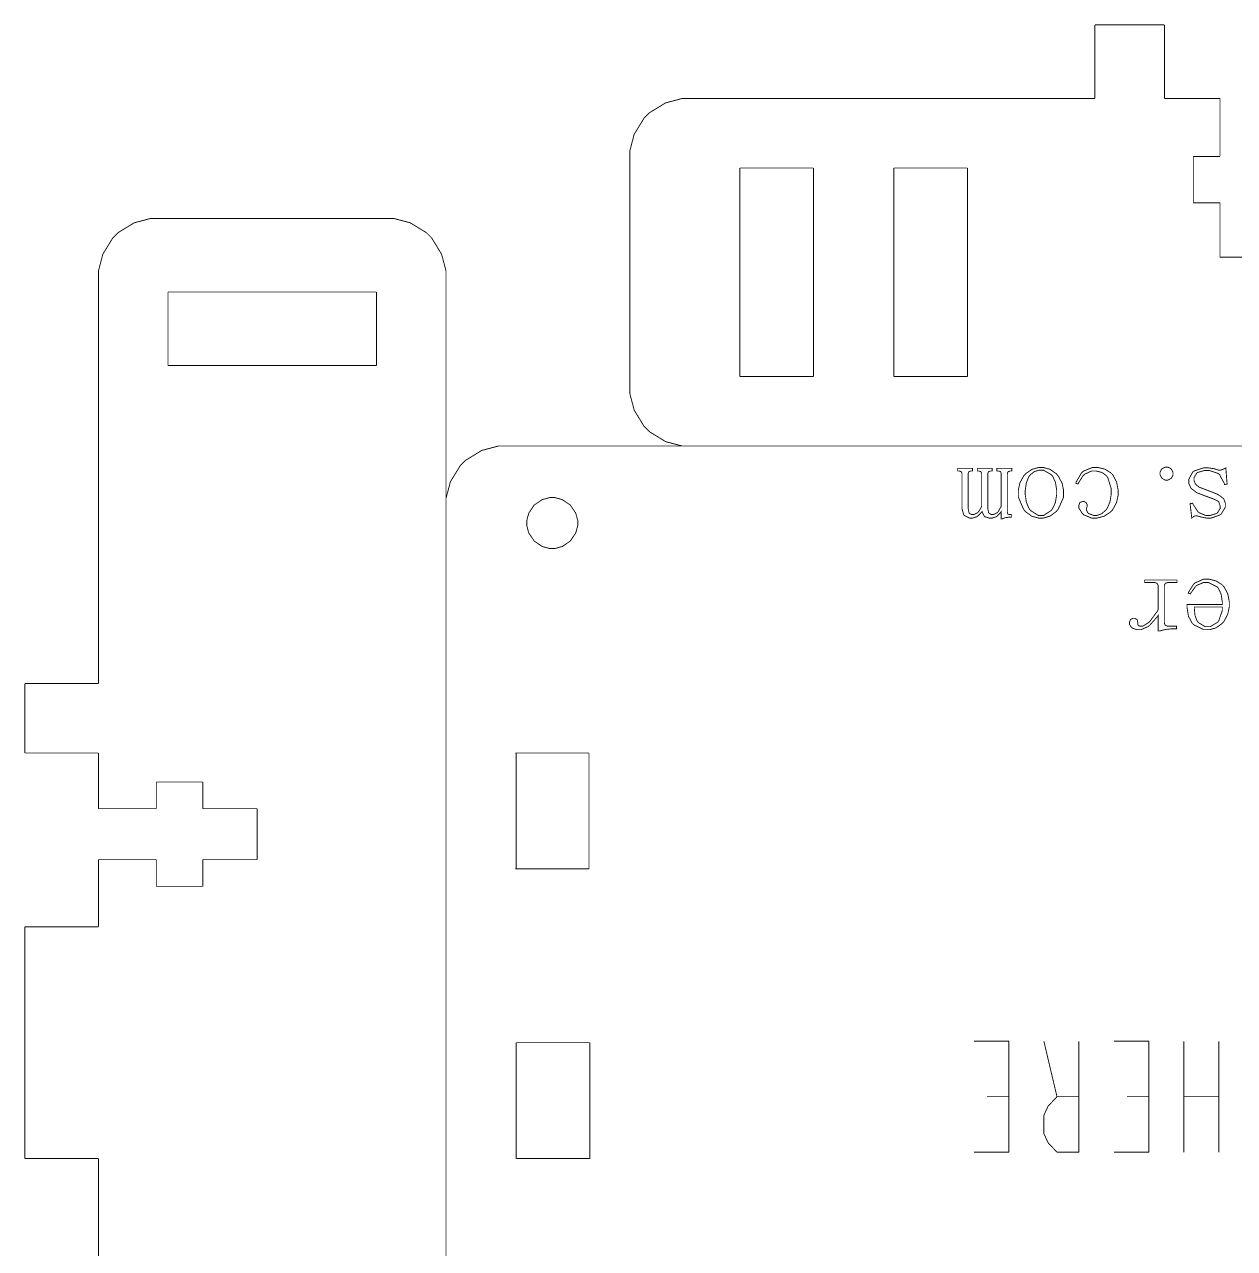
# Model space of a CAD drawing. Extents: x 8 to 23.9, y 9.7 to 18.3.
# Drawn here: x 7.957 to 12.069, y 14.189 to 18.349 of the extents above; entities that cross this region are included whole.
import ezdxf

# ---------------------------------------------------------------- set-up
doc = ezdxf.new("R2010")
doc.units = 0
doc.layers.get('0').update_dxf_attribs({"linetype": 'CONTINUOUS'})

msp = doc.modelspace()

# ---------------------------------------------------------------- linework, layer by layer
at = {"color": 0, "const_width": 0.003}
for points in [[(11.5948, 18.0976), (11.5948, 18.3476)], [(11.5948, 18.3476), (11.831, 18.3476)], [(11.831, 18.0976), (11.831, 18.3476)], [(10.2109, 18.0976), (10.192, 18.0976), (10.1355, 18.0826), (10.0809, 18.0492), (10.0717, 18.04), (10.0624, 18.0307), (10.029, 17.9763), (10.0141, 17.9196), (10.0141, 17.9008)], [(11.5948, 18.0976), (10.2109, 18.0976)], [(12.02, 18.0976), (11.831, 18.0976)], [(12.02, 18.0976), (12.02, 17.9008)], [(10.0141, 17.9008), (10.0141, 17.1133)], [(11.9294, 17.9008), (11.9294, 17.7433)], [(11.9294, 17.9008), (12.02, 17.9008)], [(10.3881, 17.8614), (10.3881, 17.1528)], [(10.3881, 17.8614), (10.6381, 17.8614)], [(10.6381, 17.8614), (10.6381, 17.1528)], [(10.9117, 17.1528), (10.9117, 17.8614)], [(11.1617, 17.8614), (10.9117, 17.8614)], [(11.1617, 17.1528), (11.1617, 17.8614)], [(11.9294, 17.7433), (12.02, 17.7433)], [(12.02, 17.7433), (12.02, 17.5583)], [(8.405, 17.6901), (8.38613, 17.6901), (8.32964, 17.6751), (8.27501, 17.6418), (8.26579, 17.6325), (8.25657, 17.6233), (8.22314, 17.5687), (8.20817, 17.5122), (8.20817, 17.4933)], [(9.19239, 17.6901), (8.405, 17.6901)], [(9.38926, 17.4933), (9.38926, 17.5122), (9.37424, 17.5687), (9.34082, 17.6233), (9.3316, 17.6325), (9.32232, 17.6418), (9.26768, 17.6751), (9.21121, 17.6901), (9.19239, 17.6901)], [(12.02, 17.5583), (12.1932, 17.5583)], [(8.20817, 17.4933), (8.20817, 16.1094)], [(9.38926, 11.8909), (9.38926, 17.4933)], [(8.44439, 17.4401), (8.44439, 17.1901)], [(9.15306, 17.4401), (8.44439, 17.4401)], [(9.15306, 17.1901), (9.15306, 17.4401)], [(9.15306, 17.1901), (8.44439, 17.1901)], [(10.3881, 17.1528), (10.6381, 17.1528)], [(10.9117, 17.1528), (11.1617, 17.1528)], [(10.0141, 17.1133), (10.0141, 17.0946), (10.0291, 17.0381), (10.0625, 16.9835), (10.0718, 16.9742), (10.081, 16.965), (10.1356, 16.9315), (10.1921, 16.9165), (10.2109, 16.9165)], [(9.5861, 16.9165), (9.56722, 16.9165), (9.51074, 16.9015), (9.45611, 16.8681), (9.44689, 16.8589), (9.43767, 16.8497), (9.40424, 16.7951), (9.38926, 16.7386), (9.38926, 16.7197)], [(16.2003, 16.9165), (9.5861, 16.9165)], [(7.95817, 15.8732), (7.95817, 16.1094)], [(8.20817, 16.1094), (7.95817, 16.1094)], [(8.20817, 15.8732), (7.95817, 15.8732)], [(8.20817, 15.8732), (8.20817, 15.6843)], [(9.87549, 15.8732), (9.62549, 15.8732)], [(9.62804, 15.8732), (9.62804, 15.4794)], [(9.87549, 15.8732), (9.87549, 15.4796)], [(8.405, 15.7749), (8.405, 15.6843)], [(8.405, 15.7749), (8.5625, 15.7749)], [(8.5625, 15.7749), (8.5625, 15.6843)], [(8.20817, 15.6843), (8.405, 15.6843)], [(8.5625, 15.6843), (8.7475, 15.6843)], [(8.7475, 15.6843), (8.7475, 15.511)], [(8.20817, 15.511), (8.20817, 15.2826)], [(8.20817, 15.511), (8.405, 15.511)], [(8.405, 15.511), (8.405, 15.4204)], [(8.5625, 15.511), (8.5625, 15.4204)], [(8.5625, 15.511), (8.7475, 15.511)], [(9.62549, 15.4796), (9.87549, 15.4796)], [(8.405, 15.4204), (8.5625, 15.4204)], [(7.95817, 14.4953), (7.95817, 15.2826)], [(8.20817, 15.2826), (7.95817, 15.2826)], [(9.62804, 14.4953), (9.62804, 14.8889)], [(9.87804, 14.8889), (9.62804, 14.8889)], [(9.87804, 14.4953), (9.87804, 14.8889)], [(8.20817, 14.4953), (7.95817, 14.4953)], [(8.20817, 14.4953), (8.20817, 13.8732)], [(9.62804, 14.4953), (9.87804, 14.4953)]]:
    msp.add_lwpolyline(points, dxfattribs=at)
at = {"color": 250, "const_width": 0.003}
for points in [[(11.3107, 16.6746), (11.3062, 16.6746), (11.3024, 16.6746), (11.2925, 16.6733), (11.2913, 16.6731), (11.2901, 16.6729), (11.2802, 16.6692), (11.2795, 16.6686), (11.2765, 16.6686), (11.2765, 16.6939), (11.2753, 16.6919), (11.2617, 16.6778), (11.2602, 16.6768), (11.2587, 16.676), (11.2454, 16.6717), (11.2409, 16.6717), (11.2357, 16.6717), (11.2214, 16.676), (11.2202, 16.6768), (11.219, 16.6778), (11.2115, 16.6919), (11.2113, 16.6939), (11.2101, 16.6919), (11.1959, 16.6778), (11.1943, 16.6768), (11.1927, 16.676), (11.1788, 16.6717), (11.1743, 16.6717), (11.1681, 16.6717), (11.1509, 16.6803), (11.1498, 16.6821), (11.1487, 16.6837), (11.1432, 16.7025), (11.1432, 16.7088), (11.1432, 16.8214), (11.1432, 16.8235), (11.1407, 16.8292), (11.1402, 16.8294), (11.1397, 16.8299), (11.1334, 16.8317), (11.1313, 16.8317), (11.1284, 16.8317), (11.1284, 16.8406), (11.1788, 16.8406), (11.1788, 16.8317), (11.1758, 16.8317), (11.1736, 16.8317), (11.1674, 16.8299), (11.1669, 16.8294), (11.1663, 16.8292), (11.1639, 16.8233), (11.1639, 16.8214), (11.1639, 16.7101), (11.1639, 16.7049), (11.167, 16.6896), (11.1676, 16.6887), (11.1682, 16.6879), (11.1761, 16.6835), (11.1788, 16.6835), (11.1834, 16.6835), (11.1959, 16.6897), (11.1973, 16.691), (11.1986, 16.6922), (11.2091, 16.7094), (11.2098, 16.7117), (11.2098, 16.8214), (11.2098, 16.8235), (11.2074, 16.8292), (11.2069, 16.8294), (11.2064, 16.8299), (11.2, 16.8317), (11.198, 16.8317), (11.195, 16.8317), (11.195, 16.8406), (11.2454, 16.8406), (11.2454, 16.8317), (11.2425, 16.8317), (11.2402, 16.8317), (11.2341, 16.8299), (11.2336, 16.8294), (11.2331, 16.8292), (11.2306, 16.8233), (11.2306, 16.8214), (11.2306, 16.7101), (11.2306, 16.7051), (11.2331, 16.6914), (11.2336, 16.6903), (11.2341, 16.6892), (11.2425, 16.6835), (11.2454, 16.6835), (11.25, 16.6835), (11.2625, 16.6897), (11.2639, 16.691), (11.2653, 16.6922), (11.2758, 16.7107), (11.2765, 16.7132), (11.2765, 16.8214), (11.2765, 16.8235), (11.2741, 16.8292), (11.2736, 16.8294), (11.2731, 16.8299), (11.2667, 16.8317), (11.2647, 16.8317), (11.2617, 16.8317), (11.2617, 16.8406), (11.3121, 16.8406), (11.3121, 16.8317), (11.3091, 16.8317), (11.3069, 16.8317), (11.3008, 16.8299), (11.3003, 16.8294), (11.2997, 16.8292), (11.2973, 16.8233), (11.2973, 16.8214), (11.2973, 16.6924), (11.2973, 16.6907), (11.2984, 16.6861), (11.2987, 16.6858), (11.2989, 16.6854), (11.3032, 16.6835), (11.3047, 16.6835), (11.3107, 16.6835), (11.3107, 16.6746)], [(11.3551, 16.6983), (11.3516, 16.7028), (11.3344, 16.7439), (11.3344, 16.7576), (11.3344, 16.7661), (11.3399, 16.7915), (11.3528, 16.815), (11.3566, 16.8192), (11.3602, 16.8232), (11.3813, 16.8375), (11.4038, 16.8436), (11.4113, 16.8436), (11.4191, 16.8436), (11.4423, 16.8374), (11.4634, 16.8226), (11.467, 16.8183), (11.4705, 16.8142), (11.4831, 16.7906), (11.4884, 16.7658), (11.4884, 16.7576), (11.4884, 16.7428), (11.4705, 16.7028), (11.467, 16.6983), (11.4634, 16.6939), (11.4423, 16.6783), (11.4191, 16.6717), (11.4113, 16.6717), (11.4034, 16.6717), (11.3795, 16.6783), (11.3585, 16.6939), (11.3551, 16.6983)], [(11.4484, 16.7006), (11.4511, 16.7039), (11.4606, 16.7251), (11.4647, 16.7507), (11.4647, 16.7592), (11.4647, 16.7675), (11.4608, 16.7926), (11.4517, 16.8131), (11.4492, 16.8161), (11.4466, 16.8192), (11.4201, 16.8346), (11.4113, 16.8346), (11.4057, 16.8346), (11.3889, 16.8297), (11.3744, 16.8181), (11.3721, 16.8147), (11.3697, 16.8114), (11.3615, 16.7908), (11.3581, 16.7671), (11.3581, 16.7592), (11.3581, 16.7507), (11.3619, 16.7251), (11.371, 16.7039), (11.3736, 16.7006), (11.3762, 16.6972), (11.4026, 16.6806), (11.4113, 16.6806), (11.4206, 16.6806), (11.4457, 16.6972), (11.4484, 16.7006)], [(11.5647, 16.7243), (11.5653, 16.7237), (11.5685, 16.7169), (11.5685, 16.7147), (11.5685, 16.7132), (11.5678, 16.709), (11.5677, 16.7088), (11.5675, 16.7085), (11.5657, 16.7035), (11.5655, 16.7028), (11.5652, 16.7018), (11.5702, 16.69), (11.5715, 16.6887), (11.5726, 16.6874), (11.5906, 16.6806), (11.5966, 16.6806), (11.6017, 16.6806), (11.6171, 16.686), (11.6318, 16.6985), (11.6344, 16.7019), (11.637, 16.7056), (11.6461, 16.7271), (11.65, 16.7511), (11.65, 16.7592), (11.65, 16.7724), (11.6388, 16.8083), (11.6366, 16.8117), (11.6344, 16.815), (11.6188, 16.8267), (11.5988, 16.8317), (11.5922, 16.8317), (11.5834, 16.8317), (11.5597, 16.8206), (11.5573, 16.8183), (11.555, 16.8163), (11.5384, 16.7901), (11.5374, 16.7872), (11.5299, 16.7901), (11.5309, 16.7939), (11.5494, 16.8254), (11.5521, 16.8281), (11.5548, 16.8306), (11.5862, 16.8436), (11.5966, 16.8436), (11.6045, 16.8436), (11.6285, 16.8381), (11.6495, 16.825), (11.6529, 16.8214), (11.6564, 16.8176), (11.6685, 16.7943), (11.6737, 16.7668), (11.6737, 16.7576), (11.6737, 16.7492), (11.6681, 16.7237), (11.6551, 16.7001), (11.6514, 16.6961), (11.6477, 16.6921), (11.6259, 16.6778), (11.6017, 16.6717), (11.5936, 16.6717), (11.5838, 16.6717), (11.5567, 16.6828), (11.5544, 16.685), (11.552, 16.6872), (11.5403, 16.7056), (11.5403, 16.7117), (11.5403, 16.7149), (11.5433, 16.7237), (11.544, 16.7243), (11.5446, 16.725), (11.5525, 16.7279), (11.5551, 16.7279), (11.5575, 16.7279), (11.5641, 16.725), (11.5647, 16.7243)], [(11.8226, 16.839), (11.8237, 16.8401), (11.8345, 16.845), (11.8381, 16.845), (11.842, 16.845), (11.8526, 16.8401), (11.8537, 16.839), (11.8548, 16.8381), (11.8604, 16.8267), (11.8604, 16.8229), (11.8604, 16.8187), (11.8548, 16.8075), (11.8537, 16.8065), (11.8526, 16.8056), (11.8417, 16.8006), (11.8381, 16.8006), (11.8342, 16.8006), (11.8237, 16.8061), (11.8226, 16.8072), (11.8215, 16.8083), (11.8159, 16.8193), (11.8159, 16.8229), (11.8159, 16.8269), (11.8215, 16.8381), (11.8226, 16.839)], [(12.0323, 16.7368), (12.0333, 16.7354), (12.0382, 16.7221), (12.0382, 16.7175), (12.0382, 16.709), (12.024, 16.6856), (12.0212, 16.6835), (12.0183, 16.6815), (11.9899, 16.6717), (11.9804, 16.6717), (11.9741, 16.6717), (11.9572, 16.6749), (11.9552, 16.6754), (11.9532, 16.6761), (11.9425, 16.679), (11.9389, 16.679), (11.9371, 16.679), (11.932, 16.6779), (11.9315, 16.6776), (11.931, 16.6774), (11.9248, 16.6724), (11.9241, 16.6717), (11.9182, 16.7206), (11.9271, 16.7221), (11.9281, 16.7189), (11.9447, 16.6935), (11.9471, 16.6917), (11.9494, 16.6897), (11.9715, 16.6806), (11.9789, 16.6806), (11.9865, 16.6806), (12.0074, 16.6868), (12.0093, 16.6881), (12.0111, 16.6893), (12.0204, 16.7039), (12.0204, 16.7088), (12.0204, 16.7133), (12.0161, 16.7261), (12.0153, 16.7272), (12.0144, 16.7283), (11.9989, 16.7364), (11.9967, 16.7368), (11.995, 16.7376), (11.9734, 16.7457), (11.9708, 16.7465), (11.9682, 16.7474), (11.9441, 16.7567), (11.9419, 16.7576), (11.9399, 16.7586), (11.9233, 16.7715), (11.9219, 16.7731), (11.9205, 16.7747), (11.9137, 16.7897), (11.9137, 16.7946), (11.9137, 16.8033), (11.9267, 16.8274), (11.9293, 16.8294), (11.9319, 16.8317), (11.9638, 16.8421), (11.9745, 16.8421), (11.9817, 16.8421), (12.0018, 16.839), (12.0034, 16.8383), (12.005, 16.8378), (12.0155, 16.8346), (12.019, 16.8346), (12.0214, 16.8346), (12.0277, 16.8365), (12.0286, 16.8368), (12.0295, 16.8372), (12.0387, 16.8415), (12.0397, 16.8421), (12.0441, 16.7872), (12.0353, 16.7858), (12.0345, 16.7897), (12.0184, 16.8194), (12.016, 16.8214), (12.0135, 16.8233), (11.9842, 16.8332), (11.9745, 16.8332), (11.9665, 16.8332), (11.9445, 16.8269), (11.9427, 16.8257), (11.9408, 16.8246), (11.9315, 16.8087), (11.9315, 16.8036), (11.9315, 16.7993), (11.9364, 16.7876), (11.9374, 16.7865), (11.9384, 16.7854), (11.9483, 16.7774), (11.9493, 16.7768), (11.9517, 16.7758), (11.9789, 16.7654), (11.9819, 16.7643), (11.9849, 16.7632), (12.0108, 16.7528), (12.013, 16.7517), (12.0153, 16.7507), (12.0313, 16.7383), (12.0323, 16.7368)], [(11.81, 16.2879), (11.81, 16.3412), (11.8075, 16.3372), (11.7809, 16.3071), (11.7781, 16.3049), (11.7753, 16.3028), (11.7513, 16.2924), (11.7433, 16.2924), (11.7375, 16.2924), (11.7217, 16.2979), (11.7203, 16.2989), (11.719, 16.3001), (11.7122, 16.311), (11.7122, 16.3144), (11.7122, 16.3175), (11.7152, 16.3257), (11.7159, 16.3264), (11.7165, 16.3271), (11.7244, 16.3308), (11.7271, 16.3308), (11.7298, 16.3308), (11.7374, 16.3271), (11.7381, 16.3264), (11.7387, 16.3257), (11.7406, 16.3157), (11.7403, 16.3144), (11.7403, 16.3126), (11.7415, 16.3076), (11.7418, 16.3071), (11.742, 16.3067), (11.7485, 16.3042), (11.7508, 16.3042), (11.758, 16.3042), (11.7768, 16.3165), (11.7796, 16.319), (11.7824, 16.3215), (11.8077, 16.3561), (11.81, 16.3604), (11.81, 16.4406), (11.81, 16.4428), (11.8069, 16.4489), (11.8063, 16.4494), (11.8057, 16.4499), (11.7989, 16.4524), (11.7967, 16.4524), (11.7641, 16.4524), (11.7641, 16.4612), (11.8737, 16.4612), (11.8737, 16.4524), (11.8441, 16.4524), (11.8415, 16.4524), (11.8342, 16.4499), (11.8337, 16.4494), (11.8332, 16.4489), (11.8307, 16.4426), (11.8307, 16.4406), (11.8307, 16.3175), (11.8307, 16.3151), (11.8332, 16.3085), (11.8337, 16.3079), (11.8342, 16.3074), (11.8416, 16.3042), (11.8441, 16.3042), (11.8722, 16.3042), (11.8722, 16.2953), (11.8603, 16.2953), (11.8542, 16.2953), (11.8382, 16.2935), (11.8359, 16.2931), (11.8336, 16.2926), (11.8157, 16.2883), (11.8144, 16.2879), (11.81, 16.2879)], [(11.9078, 16.3782), (12.0278, 16.3782), (12.0278, 16.3868), (12.0239, 16.4125), (12.0148, 16.4325), (12.0123, 16.4353), (12.0097, 16.4382), (11.981, 16.4524), (11.9715, 16.4524), (11.9633, 16.4524), (11.9411, 16.4431), (11.9389, 16.4413), (11.9367, 16.4393), (11.9206, 16.4165), (11.9196, 16.4139), (11.9122, 16.4168), (11.9129, 16.4196), (11.9296, 16.4461), (11.9322, 16.4486), (11.9348, 16.4512), (11.9646, 16.4643), (11.9745, 16.4643), (11.9822, 16.4643), (12.0054, 16.4586), (12.0265, 16.4457), (12.0301, 16.4419), (12.0336, 16.4382), (12.0461, 16.415), (12.0515, 16.3875), (12.0515, 16.3782), (12.0515, 16.3699), (12.0461, 16.3443), (12.0336, 16.3208), (12.0301, 16.3168), (12.0265, 16.3128), (12.0061, 16.2985), (11.9847, 16.2924), (11.9775, 16.2924), (11.9652, 16.2924), (11.932, 16.3083), (11.9285, 16.3115), (11.9251, 16.3149), (11.9129, 16.3379), (11.9078, 16.3682), (11.9078, 16.3782)], [(12.0278, 16.3693), (11.9329, 16.3693), (11.9327, 16.3639), (11.935, 16.3407), (11.9419, 16.3226), (11.9441, 16.3197), (11.9461, 16.3169), (11.9696, 16.3026), (11.9775, 16.3026), (11.9865, 16.3026), (12.0114, 16.3175), (12.0138, 16.3204), (12.0161, 16.3235), (12.0278, 16.3579), (12.0278, 16.3693)]]:
    msp.add_lwpolyline(points, close=True, dxfattribs=at)
at = {"color": 0, "const_width": 0.003}
msp.add_lwpolyline([(9.83708, 16.6547), (9.83708, 16.6632), (9.83024, 16.6885), (9.81168, 16.716), (9.78418, 16.7346), (9.7589, 16.7414), (9.75049, 16.7414), (9.74203, 16.7414), (9.71674, 16.7346), (9.68918, 16.716), (9.67062, 16.6885), (9.66385, 16.6632), (9.66385, 16.6547), (9.66385, 16.6464), (9.67062, 16.621), (9.68918, 16.5935), (9.71674, 16.5749), (9.74203, 16.5681), (9.75049, 16.5681), (9.7589, 16.5681), (9.78418, 16.5749), (9.81168, 16.5935), (9.83024, 16.621), (9.83708, 16.6464), (9.83708, 16.6547)], close=True, dxfattribs=at)
at = {"color": 4, "const_width": 0.003}
for points in [[(11.1833, 14.8939), (11.3023, 14.8939)], [(11.3023, 14.8939), (11.3023, 14.5167)], [(11.4659, 14.7053), (11.4213, 14.8939)], [(11.5403, 14.8939), (11.5403, 14.5167)], [(11.6593, 14.8939), (11.7782, 14.8939)], [(11.7782, 14.8939), (11.7782, 14.5167)], [(11.8972, 14.5167), (11.8972, 14.8939)], [(12.0162, 14.5167), (12.0162, 14.8939)], [(11.3023, 14.7053), (11.2279, 14.7053)], [(11.4362, 14.6739), (11.4659, 14.7053)], [(11.4659, 14.7053), (11.5403, 14.7053)], [(11.7782, 14.7053), (11.7039, 14.7053)], [(12.0162, 14.7053), (11.8972, 14.7053)], [(11.4213, 14.6424), (11.4362, 14.6739)], [(11.4213, 14.5796), (11.4213, 14.6424)], [(11.4362, 14.5481), (11.4213, 14.5796)], [(11.3023, 14.5167), (11.1833, 14.5167)], [(11.4659, 14.5167), (11.4362, 14.5481)], [(11.5403, 14.5167), (11.4659, 14.5167)], [(11.7782, 14.5167), (11.6593, 14.5167)]]:
    msp.add_lwpolyline(points, dxfattribs=at)

doc.saveas('drawing.dxf')
